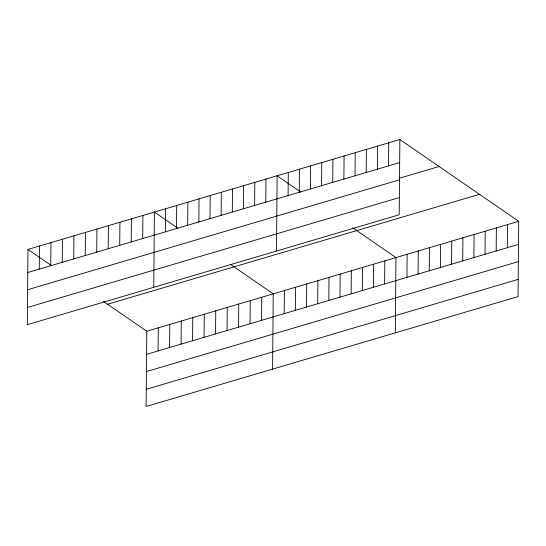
<?xml version="1.0" encoding="UTF-8"?>
<svg xmlns="http://www.w3.org/2000/svg" width="546" height="546" viewBox="0 0 546 546"><rect width="100%" height="100%" fill="white"/><g stroke="black" fill="none" stroke-linecap="round" stroke-linejoin="round"><path stroke-width="0.82" d="M27.955 249.426L27.3 324.693L399.208 214.769L399.87 139.503L27.955 249.426L51.488 265.622M39.251 269.117L39.455 246.028M50.744 265.718L50.949 242.629M62.244 262.319L62.442 239.23M73.737 258.927L73.935 235.831M85.231 255.528L85.435 232.439M96.731 252.129L96.929 229.04M108.224 248.73L108.422 225.641M119.717 245.331L119.922 222.242M131.217 241.939L131.415 218.844M142.711 238.541L142.909 215.452M103.535 301.453L146.792 331.231L146.13 406.497L518.045 296.574L518.7 221.307L399.87 139.503M153.747 287.319L154.409 212.053L177.935 228.248M158.081 350.921L158.285 327.832M165.363 231.845L165.561 208.756M169.581 347.522L169.779 324.433M176.522 228.549L176.72 205.453M181.074 344.123L181.272 321.034M187.674 225.245L187.879 202.156M192.567 340.724L192.772 317.635M198.833 221.949L199.037 198.86M204.067 337.332L204.265 314.243M209.992 218.653L210.196 195.564M215.561 333.934L215.759 310.845M221.15 215.356L221.348 192.267M227.054 330.535L227.259 307.446M232.309 212.06L232.507 188.971M238.554 327.136L238.752 304.047M243.461 208.763L243.666 185.667M250.048 323.737L250.245 300.648M254.62 205.46L254.825 182.371M261.541 320.345L261.746 297.249M265.779 202.163L265.977 179.074M272.584 369.123L273.239 293.857L230.658 264.544M276.481 251.044L277.136 175.778L300.669 191.974M284.193 313.65L284.398 290.554M288.09 195.57L288.295 172.481M295.352 310.346L295.557 287.257M299.249 192.274L299.454 169.185M306.511 307.05L306.709 283.961M310.408 188.977L310.613 165.882M317.67 303.753L317.868 280.664M321.567 185.674L321.765 162.585M328.822 300.457L329.026 277.368M332.726 182.378L332.923 159.289M339.981 297.16L340.185 274.072M343.878 179.081L344.082 155.992M351.139 293.864L351.337 270.768M355.037 175.785L355.241 152.696M362.298 290.561L362.496 267.472M366.195 172.488L366.393 149.399M373.45 287.264L373.655 264.175M377.354 169.192L377.552 146.096M384.609 283.968L384.814 260.879M388.506 165.888L388.711 142.799M395.311 332.848L395.966 257.582L352.716 227.805M406.927 277.375L407.125 254.286M418.086 274.078L418.284 250.989M429.238 270.775L429.443 247.686M440.397 267.479L440.602 244.39M451.556 264.182L451.754 241.093M462.715 260.886L462.912 237.797M473.867 257.589L474.071 234.5M485.025 254.293L485.23 231.204M496.184 250.989L496.382 227.9M507.343 247.693L507.541 224.604M27.757 272.515L399.665 162.592M399.235 178.276L439.08 166.496M27.607 289.735L399.515 179.811M27.45 307.473L399.358 197.556M107.576 304.231L479.484 194.315M146.792 331.231L518.7 221.307M146.587 354.32L518.495 244.396M146.437 371.539L518.345 261.616M146.28 389.278L518.195 279.354"/></g></svg>
